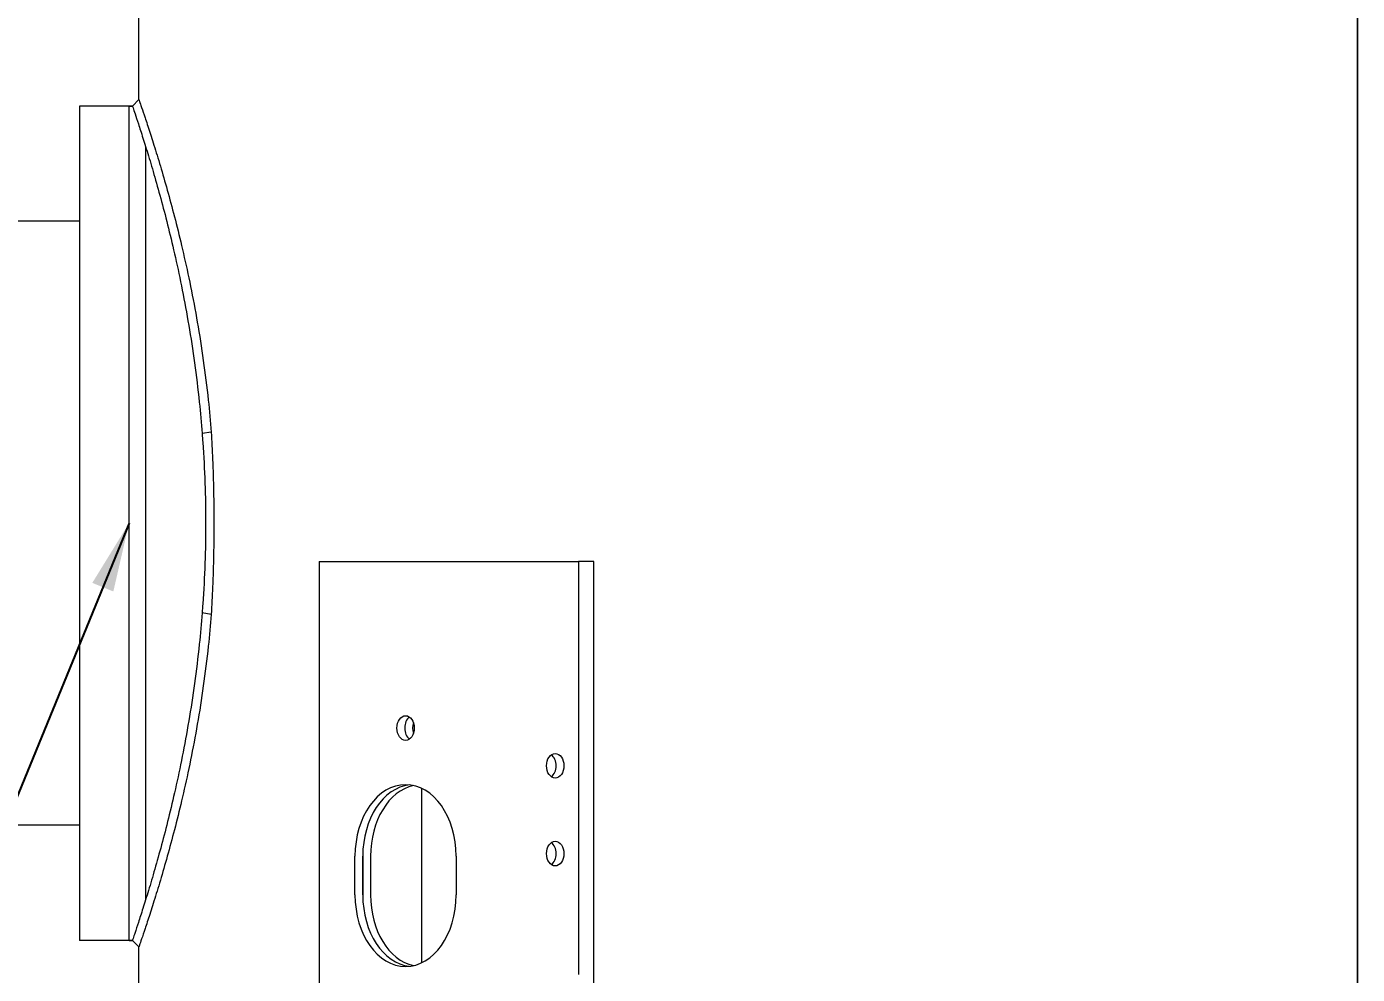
# Model space of a CAD drawing. Header units: inches. Extents: x 20 to 536, y 8 to 344.
# Drawn here: x 396.95 to 427.26, y 73.35 to 94.93 of the extents above; entities that cross this region are included whole.
import ezdxf

# ---------------------------------------------------------------- set-up
doc = ezdxf.new("R2010")
doc.units = ezdxf.units.IN
doc.header["$LTSCALE"] = 16
doc.header["$MEASUREMENT"] = 0
for name, color, linetype, lineweight in [('Dimension (ANSI)', 7, 'Continuous', 25), ('Symbol (ANSI)', 7, 'Continuous', 25), ('Visible (ANSI)', 7, 'Continuous', 50)]:
    doc.layers.add(name, color=color, linetype=linetype, lineweight=lineweight)
doc.styles.add('Standard D-E', font='arial.ttf')
doc.dimstyles.new('in [mm] D-E NeptuneBenson', dxfattribs={"dimscale": 16, "dimtxt": 0.15, "dimasz": 0.098425, "dimexe": 0.125, "dimexo": 0.063, "dimgap": 0.031496, "dimtad": 0, "dimtih": 1, "dimtoh": 1, "dimdec": 4, "dimrnd": 1e-08, "dimzin": 3, "dimdsep": 46, "dimlunit": 5, "dimtxsty": 'Standard D-E', "dimcen": 0.09, "dimdle": 0.393701, "dimclrd": 256, "dimclre": 256, "dimclrt": 256, "dimadec": 1, "dimazin": 1, "dimtfac": 1, "dimtofl": 0, "dimtmove": 0, "dimatfit": 3, "dimfxl": 1, "dimfrac": 1, "dimtolj": 1, "dimtzin": 4, "dimlwd": -1, "dimlwe": -1, "dimarcsym": 0})
doc.dimstyles.new('in [mm] D-E NeptuneBenson$7', dxfattribs={"dimscale": 16, "dimtxt": 0.15, "dimasz": 0.098425, "dimexe": 0.125, "dimexo": 0.063, "dimgap": 0.031496, "dimtad": 0, "dimtih": 1, "dimtoh": 1, "dimdec": 4, "dimrnd": 1e-08, "dimzin": 3, "dimdsep": 46, "dimlunit": 5, "dimtxsty": 'Standard D-E', "dimcen": 0.09, "dimdle": 0.393701, "dimclrd": 256, "dimclre": 256, "dimclrt": 256, "dimadec": 1, "dimazin": 1, "dimtfac": 1, "dimtofl": 0, "dimtmove": 0, "dimatfit": 3, "dimfxl": 1, "dimfrac": 1, "dimtolj": 1, "dimtzin": 4, "dimlwd": -1, "dimlwe": -1, "dimarcsym": 0})

# ---------------------------------------------------------------- blocks, each defined once
blk = doc.blocks.new('*D27')
at = {"layer": 'Defpoints', "color": 0, "transparency": 16777216}
for p in [(360.176, 158.01), (426.681, 158.01), (401.679, 61.1)]:
    blk.add_point(p, dxfattribs=at)
at = {"layer": 'Dimension (ANSI)', "transparency": 16777216}
for p, q in [((425.673, 158.01), (358.176, 158.01)), ((360.176, 156.436), (360.176, 124.588)), ((360.176, 62.675), (360.176, 107.179)), ((400.671, 61.1), (358.176, 61.1))]:
    blk.add_line(p, q, dxfattribs=at)
for points in [[(359.914, 156.436), (360.439, 156.436), (360.176, 158.01)], [(359.914, 62.675), (360.439, 62.675), (360.176, 61.1)]]:
    blk.add_solid(points, dxfattribs=at)
at = {"layer": 'Dimension (ANSI)', "transparency": 16777216, "char_height": 2.4, "attachment_point": 5, "style": 'Standard D-E'}
for s, insert in [('\\A1; \\fArial|b0|i0;\\H2.4000;96{\\H1x;\\S15#16;} in', (360.176, 118.859)), ('\\A1;[2461.5 mm]{\\P\\fArial|b0|i0;\\H2.4000;SHIPPING HEIGHT\\P\\fArial|b0|i0;\\H2.4000;REF.}', (360.176, 110.155))]:
    blk.add_mtext(s, dxfattribs=dict(at, insert=insert))

msp = doc.modelspace()

# ---------------------------------------------------------------- linework, layer by layer
at = {"layer": 'Visible (ANSI)', "linetype": 'Continuous', "lineweight": 18}
for p, q in [((427.25564, 140.37531), (427.25564, 72.12531)), ((427.25565, 72.12531), (427.25565, 140.37531)), ((399.50362, 93.27311), (399.50362, 105.27152)), ((398.15564, 93.12531), (398.15564, 74.12531)), ((399.3574, 93.12531), (398.15564, 93.12531)), ((399.28064, 74.12531), (399.28064, 93.12531)), ((399.28064, 93.12531), (399.3574, 93.12531)), ((399.3574, 93.12531), (399.50362, 93.27311)), ((399.65564, 92.21008), (399.65564, 75.04054)), ((398.15564, 90.50031), (392.40564, 90.50031)), ((401.15186, 85.70197), (400.94549, 85.66546)), ((403.60804, 82.75031), (403.81013, 82.75031)), ((403.60804, 82.75031), (403.60804, 61.85031)), ((403.81013, 82.75031), (407.34808, 82.75031)), ((407.34808, 82.75031), (408.32389, 82.75031)), ((408.32389, 82.75031), (409.51657, 82.75031)), ((409.51657, 82.75031), (409.51657, 73.35031)), ((409.86726, 82.75031), (409.51657, 82.75031)), ((409.86726, 72.53375), (409.86726, 82.75031)), ((401.15186, 81.54866), (400.94549, 81.58516)), ((405.94402, 77.58646), (405.94402, 73.61416)), ((398.15564, 76.75031), (392.40564, 76.75031)), ((404.42652, 75.16031), (404.42652, 76.04031)), ((404.6033, 75.16031), (404.6033, 76.04031)), ((404.6033, 76.04031), (404.6033, 75.16031)), ((404.78008, 76.04031), (404.78008, 75.16031)), ((406.73169, 76.04031), (406.73169, 75.16031)), ((399.3574, 74.12531), (398.15564, 74.12531)), ((399.28064, 74.12531), (399.3574, 74.12531)), ((399.50362, 73.97752), (399.3574, 74.12531)), ((399.50362, 72.12531), (399.50362, 73.97752))]:
    msp.add_line(p, q, dxfattribs=at)
for centre in [(405.57911, 78.96031), (408.98624, 78.10031), (408.98624, 76.10031)]:
    msp.add_ellipse(centre, major_axis=(0, -0.28), ratio=0.70710678, dxfattribs=at)
for centre, major_axis, start_param, end_param in [((405.75588, 78.96031), (0, 0.28), 0.46277012, 2.67882254), ((405.75588, 78.96031), (0, -0.28), 3.60436277, 5.82041519), ((405.93266, 78.96031), (0, -0.28), 4.24524287, 5.17953509), ((408.80946, 78.10031), (0, 0.28), 3.60436277, 5.82041519), ((405.57911, 76.04031), (0, 1.63), 4.71238898, 7.85398163), ((405.75588, 76.04031), (0, 1.63), 0.07676248, 1.57079633), ((405.75588, 76.04031), (0, 1.63), 0.07676248, 1.57079633), ((405.93266, 76.04031), (0, 1.63), 0.15398201, 1.57079633), ((408.80946, 76.10031), (0, 0.28), 3.60436277, 5.82041519), ((405.57911, 75.16031), (0, -1.63), 4.71238898, 7.85398163), ((405.75588, 75.16031), (0, -1.63), 4.71238898, 6.20642283), ((405.75588, 75.16031), (0, -1.63), 4.71238898, 6.20642283), ((405.93266, 75.16031), (0, -1.63), 4.71238898, 6.1292033)]:
    msp.add_ellipse(centre, major_axis=major_axis, ratio=0.70710678, start_param=start_param, end_param=end_param, dxfattribs=at)
for points, knots in [([(399.3574, 93.12531), (399.3574, 93.12531), (399.3623, 93.11097), (399.38243, 93.05159), (399.39768, 93.00656), (399.43832, 92.88516), (399.46373, 92.8088), (399.52381, 92.62532), (399.55849, 92.51822), (399.6356, 92.27508), (399.67806, 92.13893), (399.76882, 91.84016), (399.81712, 91.67755), (399.9172, 91.32963), (399.96898, 91.1443), (400.07351, 90.75563), (400.12626, 90.55229), (400.23021, 90.13325), (400.28328, 89.91016), (400.38905, 89.43949), (400.44175, 89.19191), (400.54416, 88.67562), (400.59387, 88.40687), (400.68773, 87.85222), (400.73189, 87.56632), (400.8124, 86.98199), (400.84878, 86.68328), (400.9051, 86.1442), (400.92688, 85.90538), (400.94549, 85.66546)], [36.67726546, 36.67726546, 36.67726546, 36.67726546, 38.96901259, 38.96901259, 41.26075971, 41.26075971, 43.55250683, 43.55250683, 45.84425396, 45.84425396, 48.13600108, 48.13600108, 50.4277482, 50.4277482, 52.71949533, 52.71949533, 55.01124245, 55.01124245, 57.30415351, 57.30415351, 59.59706457, 59.59706457, 61.88997563, 61.88997563, 64.18288669, 64.18288669, 66.47579775, 66.47579775, 68.26665708, 68.26665708, 68.26665708, 68.26665708]), ([(399.50362, 93.27311), (399.50362, 93.27311), (399.5087, 93.25853), (399.52959, 93.1982), (399.5454, 93.15244), (399.58756, 93.0291), (399.61391, 92.95151), (399.67624, 92.76513), (399.71221, 92.65634), (399.79219, 92.40938), (399.83624, 92.2711), (399.93039, 91.96769), (399.98049, 91.80256), (400.08433, 91.44926), (400.13805, 91.26107), (400.24652, 90.86644), (400.30125, 90.65999), (400.40914, 90.23455), (400.46422, 90.00805), (400.57403, 89.53018), (400.62876, 89.27881), (400.73511, 88.75459), (400.78674, 88.48171), (400.88426, 87.91853), (400.93015, 87.62821), (401.01382, 87.03483), (401.05164, 86.73148), (401.11004, 86.18538), (401.13259, 85.94424), (401.15186, 85.70197)], [-111.78739431, -111.78739431, -111.78739431, -111.78739431, -109.45913577, -109.45913577, -107.13087723, -107.13087723, -104.80261869, -104.80261869, -102.47436015, -102.47436015, -100.14610161, -100.14610161, -97.81784307, -97.81784307, -95.48958453, -95.48958453, -93.16132599, -93.16132599, -90.83177643, -90.83177643, -88.50222688, -88.50222688, -86.17267732, -86.17267732, -83.84312777, -83.84312777, -81.51357821, -81.51357821, -79.70458613, -79.70458613, -79.70458613, -79.70458613]), ([(400.94549, 85.66546), (400.95071, 85.5982), (400.95568, 85.53085), (400.98191, 85.15562), (400.99809, 84.84655), (401.0195, 84.23186), (401.02471, 83.92622), (401.02471, 83.3244), (401.0195, 83.01877), (400.99809, 82.40407), (400.98191, 82.09501), (400.95568, 81.71977), (400.95071, 81.65242), (400.94549, 81.58516)], [68.26665708, 68.26665708, 68.26665708, 68.26665708, 68.76870881, 68.76870881, 71.06161987, 71.06161987, 73.35453093, 73.35453093, 75.64744199, 75.64744199, 77.94035305, 77.94035305, 78.44240477, 78.44240477, 78.44240477, 78.44240477]), ([(401.15186, 85.70197), (401.16391, 85.49453), (401.17416, 85.28714), (401.20281, 84.58462), (401.21228, 84.09457), (401.21228, 83.15605), (401.20281, 82.666), (401.17416, 81.96349), (401.16391, 81.7561), (401.15186, 81.54866)], [9.24054392, 9.24054392, 9.24054392, 9.24054392, 10.72733846, 10.72733846, 14.30311795, 14.30311795, 17.87889743, 17.87889743, 19.36569197, 19.36569197, 19.36569197, 19.36569197]), ([(400.94549, 81.58516), (400.92688, 81.34524), (400.9051, 81.10642), (400.84878, 80.56734), (400.8124, 80.26864), (400.73189, 79.6843), (400.68773, 79.3984), (400.59387, 78.84375), (400.54416, 78.57501), (400.44175, 78.05871), (400.38905, 77.81113), (400.28328, 77.34046), (400.23021, 77.11737), (400.12626, 76.69833), (400.07351, 76.49499), (399.96898, 76.10633), (399.9172, 75.92099), (399.81712, 75.57307), (399.76882, 75.41046), (399.67806, 75.1117), (399.6356, 74.97554), (399.55849, 74.7324), (399.52381, 74.6253), (399.46373, 74.44183), (399.43832, 74.36546), (399.39768, 74.24406), (399.38243, 74.19903), (399.3623, 74.13965), (399.3574, 74.12531), (399.3574, 74.12531)], [78.44240477, 78.44240477, 78.44240477, 78.44240477, 80.23326411, 80.23326411, 82.52617517, 82.52617517, 84.81908623, 84.81908623, 87.11199729, 87.11199729, 89.40490835, 89.40490835, 91.69781941, 91.69781941, 93.98956653, 93.98956653, 96.28131365, 96.28131365, 98.57306078, 98.57306078, 100.8648079, 100.8648079, 103.15655502, 103.15655502, 105.44830214, 105.44830214, 107.74004927, 107.74004927, 110.03179639, 110.03179639, 110.03179639, 110.03179639]), ([(401.15186, 81.54866), (401.13259, 81.30639), (401.11004, 81.06524), (401.05164, 80.51914), (401.01382, 80.21579), (400.93015, 79.62242), (400.88426, 79.3321), (400.78674, 78.76891), (400.73511, 78.49604), (400.62876, 77.97182), (400.57403, 77.72045), (400.46422, 77.24257), (400.40914, 77.01607), (400.30125, 76.59063), (400.24652, 76.38418), (400.13805, 75.98955), (400.08433, 75.80137), (399.98049, 75.44807), (399.93039, 75.28294), (399.83624, 74.97952), (399.79219, 74.84124), (399.71221, 74.59428), (399.67624, 74.48549), (399.61391, 74.29911), (399.58756, 74.22152), (399.5454, 74.09818), (399.52959, 74.05243), (399.5087, 73.99209), (399.50362, 73.97752), (399.50362, 73.97752)], [-69.34527296, -69.34527296, -69.34527296, -69.34527296, -67.53628087, -67.53628087, -65.20673132, -65.20673132, -62.87718176, -62.87718176, -60.54763221, -60.54763221, -58.21808265, -58.21808265, -55.88853309, -55.88853309, -53.56027455, -53.56027455, -51.23201601, -51.23201601, -48.90375747, -48.90375747, -46.57549893, -46.57549893, -44.24724039, -44.24724039, -41.91898185, -41.91898185, -39.59072331, -39.59072331, -37.26246477, -37.26246477, -37.26246477, -37.26246477])]:
    msp.add_open_spline(points, degree=3, knots=knots, dxfattribs=at)

# ---------------------------------------------------------------- dimensions: what is measured, and where the dimension line sits
at = {"layer": 'Dimension (ANSI)'}
dim = msp.add_linear_dim(base=(360.17635, 158.01031), p1=(401.67876, 61.10031), p2=(426.68064, 158.01031), angle=90, text=' \\fArial|b0|i0;\\H2.4000;<> in\\X[2461.5 mm]{\\P\\fArial|b0|i0;\\H2.4000;SHIPPING HEIGHT\\P\\fArial|b0|i0;\\H2.4000;REF.}', dimstyle='in [mm] D-E NeptuneBenson', override={"dimgap": 0.031496, "dimdec": 4, "dimpost": '', "dimtol": 0, "dimlim": 0, "dimtp": 0, "dimtm": 0, "dimtdec": 2, "dimatfit": 1}, dxfattribs=at)
dim.commit()
dim.dimension.update_dxf_attribs({"geometry": '*D27', "text_midpoint": (360.17635, 115.88385), "dimtype": 160})

# ---------------------------------------------------------------- leaders
at = {"layer": 'Symbol (ANSI)', "annotation_type": 0, "has_hookline": 1, "hookline_direction": 1, "text_width": 22.09604}
msp.add_leader([(399.28064, 83.62531), (394.15551, 71.12101), (392.58071, 71.12101)], dimstyle='in [mm] D-E NeptuneBenson$7', override={"dimtad": 0}, dxfattribs=at)

doc.saveas('drawing.dxf')
